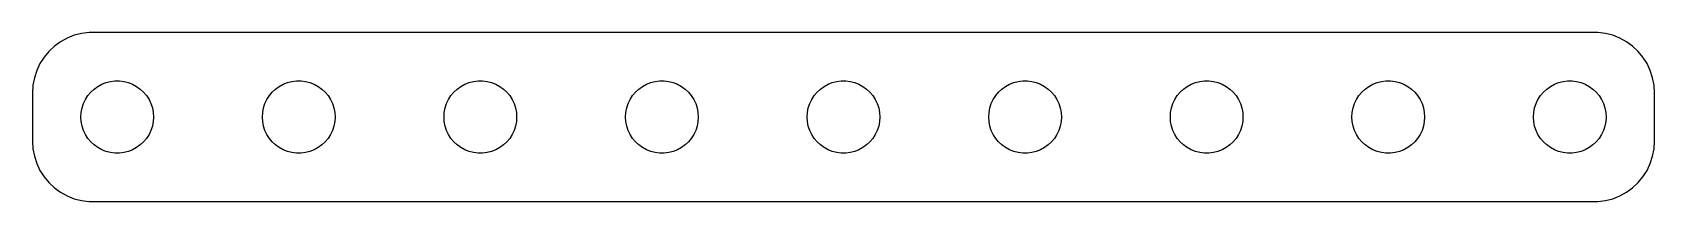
# Model space of a CAD drawing. Header units: metres. Extents: x -33.5 to 33.5, y 20.5 to 27.5.
import ezdxf

# ---------------------------------------------------------------- set-up
doc = ezdxf.new("R2010")
doc.units = ezdxf.units.M

msp = doc.modelspace()

# ---------------------------------------------------------------- linework, layer by layer
for p, q in [((-31.157, 27.4951), (-31.4684, 27.4557)), ((31.157, 27.4951), (-31.157, 27.4951)), ((31.4684, 27.4557), (31.157, 27.4951)), ((-32.5936, 26.9263), (-32.8224, 26.7114)), ((-32.3396, 27.1108), (-32.5936, 26.9263)), ((-32.0644, 27.2621), (-32.3396, 27.1108)), ((-31.7725, 27.3776), (-32.0644, 27.2621)), ((-31.4684, 27.4557), (-31.7725, 27.3776)), ((31.7725, 27.3776), (31.4684, 27.4557)), ((32.0644, 27.2621), (31.7725, 27.3776)), ((32.3396, 27.1108), (32.0644, 27.2621)), ((32.5936, 26.9263), (32.3396, 27.1108)), ((32.8224, 26.7114), (32.5936, 26.9263)), ((-33.1908, 26.2044), (-33.3244, 25.9203)), ((-33.0225, 26.4695), (-33.1908, 26.2044)), ((-32.8224, 26.7114), (-33.0225, 26.4695)), ((33.0225, 26.4695), (32.8224, 26.7114)), ((33.1908, 26.2044), (33.0225, 26.4695)), ((33.3244, 25.9203), (33.1908, 26.2044)), ((-33.4214, 25.6217), (-33.4803, 25.3133)), ((-33.3244, 25.9203), (-33.4214, 25.6217)), ((-30.4635, 25.4266), (-30.2811, 25.4734)), ((-30.2811, 25.4734), (-30.0942, 25.497)), ((-30.0942, 25.497), (-29.9058, 25.497)), ((-29.9058, 25.497), (-29.7189, 25.4734)), ((-29.7189, 25.4734), (-29.5365, 25.4266)), ((-22.9635, 25.4266), (-22.7811, 25.4734)), ((-22.7811, 25.4734), (-22.5942, 25.497)), ((-22.5942, 25.497), (-22.4058, 25.497)), ((-22.4058, 25.497), (-22.2189, 25.4734)), ((-22.2189, 25.4734), (-22.0365, 25.4266)), ((-15.4635, 25.4266), (-15.2811, 25.4734)), ((-15.2811, 25.4734), (-15.0942, 25.497)), ((-15.0942, 25.497), (-14.9058, 25.497)), ((-14.9058, 25.497), (-14.7189, 25.4734)), ((-14.7189, 25.4734), (-14.5365, 25.4266)), ((-7.96352, 25.4266), (-7.78107, 25.4734)), ((-7.78107, 25.4734), (-7.59418, 25.497)), ((-7.59418, 25.497), (-7.40581, 25.497)), ((-7.40581, 25.497), (-7.21892, 25.4734)), ((-7.21892, 25.4734), (-7.03647, 25.4266)), ((-0.463516, 25.4266), (-0.281067, 25.4734)), ((-0.281067, 25.4734), (-0.094177, 25.497)), ((-0.094177, 25.497), (0.094177, 25.497)), ((0.094177, 25.497), (0.281067, 25.4734)), ((0.281067, 25.4734), (0.463516, 25.4266)), ((7.03647, 25.4266), (7.21892, 25.4734)), ((7.21892, 25.4734), (7.40581, 25.497)), ((7.40581, 25.497), (7.59418, 25.497)), ((7.59418, 25.497), (7.78107, 25.4734)), ((7.78107, 25.4734), (7.96352, 25.4266)), ((14.5365, 25.4266), (14.7189, 25.4734)), ((14.7189, 25.4734), (14.9058, 25.497)), ((14.9058, 25.497), (15.0942, 25.497)), ((15.0942, 25.497), (15.2811, 25.4734)), ((15.2811, 25.4734), (15.4635, 25.4266)), ((22.0365, 25.4266), (22.2189, 25.4734)), ((22.2189, 25.4734), (22.4058, 25.497)), ((22.4058, 25.497), (22.5942, 25.497)), ((22.5942, 25.497), (22.7811, 25.4734)), ((22.7811, 25.4734), (22.9635, 25.4266)), ((29.5365, 25.4266), (29.7189, 25.4734)), ((29.7189, 25.4734), (29.9058, 25.497)), ((29.9058, 25.497), (30.0942, 25.497)), ((30.0942, 25.497), (30.2811, 25.4734)), ((30.2811, 25.4734), (30.4635, 25.4266)), ((33.4214, 25.6217), (33.3244, 25.9203)), ((33.4803, 25.3133), (33.4214, 25.6217)), ((-33.4803, 25.3133), (-33.5, 25)), ((-33.5, 25), (-33.5, 23)), ((-31.3145, 24.7226), (-31.2135, 24.8817)), ((-31.2135, 24.8817), (-31.0934, 25.0268)), ((-31.0934, 25.0268), (-30.9561, 25.1558)), ((-30.9561, 25.1558), (-30.8037, 25.2665)), ((-30.8037, 25.2665), (-30.6387, 25.3572)), ((-30.6387, 25.3572), (-30.4635, 25.4266)), ((-29.5365, 25.4266), (-29.3613, 25.3572)), ((-29.3613, 25.3572), (-29.1963, 25.2665)), ((-29.1963, 25.2665), (-29.0439, 25.1558)), ((-29.0439, 25.1558), (-28.9065, 25.0268)), ((-28.9065, 25.0268), (-28.7865, 24.8817)), ((-28.7865, 24.8817), (-28.6855, 24.7226)), ((-23.8145, 24.7226), (-23.7135, 24.8817)), ((-23.7135, 24.8817), (-23.5934, 25.0268)), ((-23.5934, 25.0268), (-23.4561, 25.1558)), ((-23.4561, 25.1558), (-23.3037, 25.2665)), ((-23.3037, 25.2665), (-23.1387, 25.3572)), ((-23.1387, 25.3572), (-22.9635, 25.4266)), ((-22.0365, 25.4266), (-21.8613, 25.3572)), ((-21.8613, 25.3572), (-21.6963, 25.2665)), ((-21.6963, 25.2665), (-21.5439, 25.1558)), ((-21.5439, 25.1558), (-21.4065, 25.0268)), ((-21.4065, 25.0268), (-21.2865, 24.8817)), ((-21.2865, 24.8817), (-21.1855, 24.7226)), ((-16.3145, 24.7226), (-16.2135, 24.8817)), ((-16.2135, 24.8817), (-16.0934, 25.0268)), ((-16.0934, 25.0268), (-15.9561, 25.1558)), ((-15.9561, 25.1558), (-15.8037, 25.2665)), ((-15.8037, 25.2665), (-15.6387, 25.3572)), ((-15.6387, 25.3572), (-15.4635, 25.4266)), ((-14.5365, 25.4266), (-14.3613, 25.3572)), ((-14.3613, 25.3572), (-14.1963, 25.2665)), ((-14.1963, 25.2665), (-14.0439, 25.1558)), ((-14.0439, 25.1558), (-13.9065, 25.0268)), ((-13.9065, 25.0268), (-13.7865, 24.8817)), ((-13.7865, 24.8817), (-13.6855, 24.7226)), ((-8.81445, 24.7226), (-8.71352, 24.8817)), ((-8.71352, 24.8817), (-8.59344, 25.0268)), ((-8.59344, 25.0268), (-8.45613, 25.1558)), ((-8.45613, 25.1558), (-8.30373, 25.2665)), ((-8.30373, 25.2665), (-8.13866, 25.3572)), ((-8.13866, 25.3572), (-7.96352, 25.4266)), ((-7.03647, 25.4266), (-6.86133, 25.3572)), ((-6.86133, 25.3572), (-6.69626, 25.2665)), ((-6.69626, 25.2665), (-6.54385, 25.1558)), ((-6.54385, 25.1558), (-6.40654, 25.0268)), ((-6.40654, 25.0268), (-6.28647, 24.8817)), ((-6.28647, 24.8817), (-6.18553, 24.7226)), ((-1.31445, 24.7226), (-1.21352, 24.8817)), ((-1.21352, 24.8817), (-1.09344, 25.0268)), ((-1.09344, 25.0268), (-0.956131, 25.1558)), ((-0.956131, 25.1558), (-0.803726, 25.2665)), ((-0.803726, 25.2665), (-0.638657, 25.3572)), ((-0.638657, 25.3572), (-0.463516, 25.4266)), ((0.463516, 25.4266), (0.638657, 25.3572)), ((0.638657, 25.3572), (0.803726, 25.2665)), ((0.803726, 25.2665), (0.956131, 25.1558)), ((0.956131, 25.1558), (1.09344, 25.0268)), ((1.09344, 25.0268), (1.21352, 24.8817)), ((1.21352, 24.8817), (1.31445, 24.7226)), ((6.18553, 24.7226), (6.28647, 24.8817)), ((6.28647, 24.8817), (6.40654, 25.0268)), ((6.40654, 25.0268), (6.54385, 25.1558)), ((6.54385, 25.1558), (6.69626, 25.2665)), ((6.69626, 25.2665), (6.86133, 25.3572)), ((6.86133, 25.3572), (7.03647, 25.4266)), ((7.96352, 25.4266), (8.13866, 25.3572)), ((8.13866, 25.3572), (8.30373, 25.2665)), ((8.30373, 25.2665), (8.45613, 25.1558)), ((8.45613, 25.1558), (8.59344, 25.0268)), ((8.59344, 25.0268), (8.71352, 24.8817)), ((8.71352, 24.8817), (8.81445, 24.7226)), ((13.6855, 24.7226), (13.7865, 24.8817)), ((13.7865, 24.8817), (13.9065, 25.0268)), ((13.9065, 25.0268), (14.0439, 25.1558)), ((14.0439, 25.1558), (14.1963, 25.2665)), ((14.1963, 25.2665), (14.3613, 25.3572)), ((14.3613, 25.3572), (14.5365, 25.4266)), ((15.4635, 25.4266), (15.6387, 25.3572)), ((15.6387, 25.3572), (15.8037, 25.2665)), ((15.8037, 25.2665), (15.9561, 25.1558)), ((15.9561, 25.1558), (16.0934, 25.0268)), ((16.0934, 25.0268), (16.2135, 24.8817)), ((16.2135, 24.8817), (16.3145, 24.7226)), ((21.1855, 24.7226), (21.2865, 24.8817)), ((21.2865, 24.8817), (21.4065, 25.0268)), ((21.4065, 25.0268), (21.5439, 25.1558)), ((21.5439, 25.1558), (21.6963, 25.2665)), ((21.6963, 25.2665), (21.8613, 25.3572)), ((21.8613, 25.3572), (22.0365, 25.4266)), ((22.9635, 25.4266), (23.1387, 25.3572)), ((23.1387, 25.3572), (23.3037, 25.2665)), ((23.3037, 25.2665), (23.4561, 25.1558)), ((23.4561, 25.1558), (23.5934, 25.0268)), ((23.5934, 25.0268), (23.7135, 24.8817)), ((23.7135, 24.8817), (23.8145, 24.7226)), ((28.6855, 24.7226), (28.7865, 24.8817)), ((28.7865, 24.8817), (28.9065, 25.0268)), ((28.9065, 25.0268), (29.0439, 25.1558)), ((29.0439, 25.1558), (29.1963, 25.2665)), ((29.1963, 25.2665), (29.3613, 25.3572)), ((29.3613, 25.3572), (29.5365, 25.4266)), ((30.4635, 25.4266), (30.6387, 25.3572)), ((30.6387, 25.3572), (30.8037, 25.2665)), ((30.8037, 25.2665), (30.9561, 25.1558)), ((30.9561, 25.1558), (31.0934, 25.0268)), ((31.0934, 25.0268), (31.2135, 24.8817)), ((31.2135, 24.8817), (31.3145, 24.7226)), ((33.5, 25), (33.4803, 25.3133)), ((33.5, 23), (33.5, 25)), ((-31.5, 24), (-31.4882, 24.188)), ((-31.4882, 24.188), (-31.4529, 24.373)), ((-31.4529, 24.373), (-31.3947, 24.5522)), ((-31.3947, 24.5522), (-31.3145, 24.7226)), ((-28.6855, 24.7226), (-28.6053, 24.5522)), ((-28.6053, 24.5522), (-28.5471, 24.373)), ((-28.5471, 24.373), (-28.5118, 24.188)), ((-28.5118, 24.188), (-28.5, 24)), ((-24, 24), (-23.9882, 24.188)), ((-23.9882, 24.188), (-23.9529, 24.373)), ((-23.9529, 24.373), (-23.8947, 24.5522)), ((-23.8947, 24.5522), (-23.8145, 24.7226)), ((-21.1855, 24.7226), (-21.1053, 24.5522)), ((-21.1053, 24.5522), (-21.0471, 24.373)), ((-21.0471, 24.373), (-21.0118, 24.188)), ((-21.0118, 24.188), (-21, 24)), ((-16.5, 24), (-16.4882, 24.188)), ((-16.4882, 24.188), (-16.4529, 24.373)), ((-16.4529, 24.373), (-16.3947, 24.5522)), ((-16.3947, 24.5522), (-16.3145, 24.7226)), ((-13.6855, 24.7226), (-13.6053, 24.5522)), ((-13.6053, 24.5522), (-13.5471, 24.373)), ((-13.5471, 24.373), (-13.5118, 24.188)), ((-13.5118, 24.188), (-13.5, 24)), ((-9, 24), (-8.98816, 24.188)), ((-8.98816, 24.188), (-8.95287, 24.373)), ((-8.95287, 24.373), (-8.89465, 24.5522)), ((-8.89465, 24.5522), (-8.81445, 24.7226)), ((-6.18553, 24.7226), (-6.10533, 24.5522)), ((-6.10533, 24.5522), (-6.04712, 24.373)), ((-6.04712, 24.373), (-6.01183, 24.188)), ((-6.01183, 24.188), (-6, 24)), ((-1.5, 24), (-1.48816, 24.188)), ((-1.48816, 24.188), (-1.45287, 24.373)), ((-1.45287, 24.373), (-1.39465, 24.5522)), ((-1.39465, 24.5522), (-1.31445, 24.7226)), ((1.31445, 24.7226), (1.39465, 24.5522)), ((1.39465, 24.5522), (1.45287, 24.373)), ((1.45287, 24.373), (1.48816, 24.188)), ((1.48816, 24.188), (1.5, 24)), ((6, 24), (6.01183, 24.188)), ((6.01183, 24.188), (6.04712, 24.373)), ((6.04712, 24.373), (6.10533, 24.5522)), ((6.10533, 24.5522), (6.18553, 24.7226)), ((8.81445, 24.7226), (8.89465, 24.5522)), ((8.89465, 24.5522), (8.95287, 24.373)), ((8.95287, 24.373), (8.98816, 24.188)), ((8.98816, 24.188), (9, 24)), ((13.5, 24), (13.5118, 24.188)), ((13.5118, 24.188), (13.5471, 24.373)), ((13.5471, 24.373), (13.6053, 24.5522)), ((13.6053, 24.5522), (13.6855, 24.7226)), ((16.3145, 24.7226), (16.3947, 24.5522)), ((16.3947, 24.5522), (16.4529, 24.373)), ((16.4529, 24.373), (16.4882, 24.188)), ((16.4882, 24.188), (16.5, 24)), ((21, 24), (21.0118, 24.188)), ((21.0118, 24.188), (21.0471, 24.373)), ((21.0471, 24.373), (21.1053, 24.5522)), ((21.1053, 24.5522), (21.1855, 24.7226)), ((23.8145, 24.7226), (23.8947, 24.5522)), ((23.8947, 24.5522), (23.9529, 24.373)), ((23.9529, 24.373), (23.9882, 24.188)), ((23.9882, 24.188), (24, 24)), ((28.5, 24), (28.5118, 24.188)), ((28.5118, 24.188), (28.5471, 24.373)), ((28.5471, 24.373), (28.6053, 24.5522)), ((28.6053, 24.5522), (28.6855, 24.7226)), ((31.3145, 24.7226), (31.3947, 24.5522)), ((31.3947, 24.5522), (31.4529, 24.373)), ((31.4529, 24.373), (31.4882, 24.188)), ((31.4882, 24.188), (31.5, 24)), ((-31.4882, 23.812), (-31.5, 24)), ((-31.4529, 23.627), (-31.4882, 23.812)), ((-31.3947, 23.4478), (-31.4529, 23.627)), ((-28.5471, 23.627), (-28.6053, 23.4478)), ((-28.5118, 23.812), (-28.5471, 23.627)), ((-28.5, 24), (-28.5118, 23.812)), ((-23.9882, 23.812), (-24, 24)), ((-23.9529, 23.627), (-23.9882, 23.812)), ((-23.8947, 23.4478), (-23.9529, 23.627)), ((-21.0471, 23.627), (-21.1053, 23.4478)), ((-21.0118, 23.812), (-21.0471, 23.627)), ((-21, 24), (-21.0118, 23.812)), ((-16.4882, 23.812), (-16.5, 24)), ((-16.4529, 23.627), (-16.4882, 23.812)), ((-16.3947, 23.4478), (-16.4529, 23.627)), ((-13.5471, 23.627), (-13.6053, 23.4478)), ((-13.5118, 23.812), (-13.5471, 23.627)), ((-13.5, 24), (-13.5118, 23.812)), ((-8.98816, 23.812), (-9, 24)), ((-8.95287, 23.627), (-8.98816, 23.812)), ((-8.89465, 23.4478), (-8.95287, 23.627)), ((-6.04712, 23.627), (-6.10533, 23.4478)), ((-6.01183, 23.812), (-6.04712, 23.627)), ((-6, 24), (-6.01183, 23.812)), ((-1.48816, 23.812), (-1.5, 24)), ((-1.45287, 23.627), (-1.48816, 23.812)), ((-1.39465, 23.4478), (-1.45287, 23.627)), ((1.45287, 23.627), (1.39465, 23.4478)), ((1.48816, 23.812), (1.45287, 23.627)), ((1.5, 24), (1.48816, 23.812)), ((6.01183, 23.812), (6, 24)), ((6.04712, 23.627), (6.01183, 23.812)), ((6.10533, 23.4478), (6.04712, 23.627)), ((8.95287, 23.627), (8.89465, 23.4478)), ((8.98816, 23.812), (8.95287, 23.627)), ((9, 24), (8.98816, 23.812)), ((13.5118, 23.812), (13.5, 24)), ((13.5471, 23.627), (13.5118, 23.812)), ((13.6053, 23.4478), (13.5471, 23.627)), ((16.4529, 23.627), (16.3947, 23.4478)), ((16.4882, 23.812), (16.4529, 23.627)), ((16.5, 24), (16.4882, 23.812)), ((21.0118, 23.812), (21, 24)), ((21.0471, 23.627), (21.0118, 23.812)), ((21.1053, 23.4478), (21.0471, 23.627)), ((23.9529, 23.627), (23.8947, 23.4478)), ((23.9882, 23.812), (23.9529, 23.627)), ((24, 24), (23.9882, 23.812)), ((28.5118, 23.812), (28.5, 24)), ((28.5471, 23.627), (28.5118, 23.812)), ((28.6053, 23.4478), (28.5471, 23.627)), ((31.4529, 23.627), (31.3947, 23.4478)), ((31.4882, 23.812), (31.4529, 23.627)), ((31.5, 24), (31.4882, 23.812)), ((-33.5, 23), (-33.4803, 22.6867)), ((-31.3145, 23.2774), (-31.3947, 23.4478)), ((-31.2135, 23.1183), (-31.3145, 23.2774)), ((-31.0934, 22.9732), (-31.2135, 23.1183)), ((-30.9561, 22.8442), (-31.0934, 22.9732)), ((-30.8037, 22.7335), (-30.9561, 22.8442)), ((-29.0439, 22.8442), (-29.1963, 22.7335)), ((-28.9065, 22.9732), (-29.0439, 22.8442)), ((-28.7865, 23.1183), (-28.9065, 22.9732)), ((-28.6855, 23.2774), (-28.7865, 23.1183)), ((-28.6053, 23.4478), (-28.6855, 23.2774)), ((-23.8145, 23.2774), (-23.8947, 23.4478)), ((-23.7135, 23.1183), (-23.8145, 23.2774)), ((-23.5934, 22.9732), (-23.7135, 23.1183)), ((-23.4561, 22.8442), (-23.5934, 22.9732)), ((-23.3037, 22.7335), (-23.4561, 22.8442)), ((-21.5439, 22.8442), (-21.6963, 22.7335)), ((-21.4065, 22.9732), (-21.5439, 22.8442)), ((-21.2865, 23.1183), (-21.4065, 22.9732)), ((-21.1855, 23.2774), (-21.2865, 23.1183)), ((-21.1053, 23.4478), (-21.1855, 23.2774)), ((-16.3145, 23.2774), (-16.3947, 23.4478)), ((-16.2135, 23.1183), (-16.3145, 23.2774)), ((-16.0934, 22.9732), (-16.2135, 23.1183)), ((-15.9561, 22.8442), (-16.0934, 22.9732)), ((-15.8037, 22.7335), (-15.9561, 22.8442)), ((-14.0439, 22.8442), (-14.1963, 22.7335)), ((-13.9065, 22.9732), (-14.0439, 22.8442)), ((-13.7865, 23.1183), (-13.9065, 22.9732)), ((-13.6855, 23.2774), (-13.7865, 23.1183)), ((-13.6053, 23.4478), (-13.6855, 23.2774)), ((-8.81445, 23.2774), (-8.89465, 23.4478)), ((-8.71352, 23.1183), (-8.81445, 23.2774)), ((-8.59344, 22.9732), (-8.71352, 23.1183)), ((-8.45613, 22.8442), (-8.59344, 22.9732)), ((-8.30373, 22.7335), (-8.45613, 22.8442)), ((-6.54385, 22.8442), (-6.69626, 22.7335)), ((-6.40654, 22.9732), (-6.54385, 22.8442)), ((-6.28647, 23.1183), (-6.40654, 22.9732)), ((-6.18553, 23.2774), (-6.28647, 23.1183)), ((-6.10533, 23.4478), (-6.18553, 23.2774)), ((-1.31445, 23.2774), (-1.39465, 23.4478)), ((-1.21352, 23.1183), (-1.31445, 23.2774)), ((-1.09344, 22.9732), (-1.21352, 23.1183)), ((-0.956131, 22.8442), (-1.09344, 22.9732)), ((-0.803726, 22.7335), (-0.956131, 22.8442)), ((0.956131, 22.8442), (0.803726, 22.7335)), ((1.09344, 22.9732), (0.956131, 22.8442)), ((1.21352, 23.1183), (1.09344, 22.9732)), ((1.31445, 23.2774), (1.21352, 23.1183)), ((1.39465, 23.4478), (1.31445, 23.2774)), ((6.18553, 23.2774), (6.10533, 23.4478)), ((6.28647, 23.1183), (6.18553, 23.2774)), ((6.40654, 22.9732), (6.28647, 23.1183)), ((6.54385, 22.8442), (6.40654, 22.9732)), ((6.69626, 22.7335), (6.54385, 22.8442)), ((8.45613, 22.8442), (8.30373, 22.7335)), ((8.59344, 22.9732), (8.45613, 22.8442)), ((8.71352, 23.1183), (8.59344, 22.9732)), ((8.81445, 23.2774), (8.71352, 23.1183)), ((8.89465, 23.4478), (8.81445, 23.2774)), ((13.6855, 23.2774), (13.6053, 23.4478)), ((13.7865, 23.1183), (13.6855, 23.2774)), ((13.9065, 22.9732), (13.7865, 23.1183)), ((14.0439, 22.8442), (13.9065, 22.9732)), ((14.1963, 22.7335), (14.0439, 22.8442)), ((15.9561, 22.8442), (15.8037, 22.7335)), ((16.0934, 22.9732), (15.9561, 22.8442)), ((16.2135, 23.1183), (16.0934, 22.9732)), ((16.3145, 23.2774), (16.2135, 23.1183)), ((16.3947, 23.4478), (16.3145, 23.2774)), ((21.1855, 23.2774), (21.1053, 23.4478)), ((21.2865, 23.1183), (21.1855, 23.2774)), ((21.4065, 22.9732), (21.2865, 23.1183)), ((21.5439, 22.8442), (21.4065, 22.9732)), ((21.6963, 22.7335), (21.5439, 22.8442)), ((23.4561, 22.8442), (23.3037, 22.7335)), ((23.5934, 22.9732), (23.4561, 22.8442)), ((23.7135, 23.1183), (23.5934, 22.9732)), ((23.8145, 23.2774), (23.7135, 23.1183)), ((23.8947, 23.4478), (23.8145, 23.2774)), ((28.6855, 23.2774), (28.6053, 23.4478)), ((28.7865, 23.1183), (28.6855, 23.2774)), ((28.9065, 22.9732), (28.7865, 23.1183)), ((29.0439, 22.8442), (28.9065, 22.9732)), ((29.1963, 22.7335), (29.0439, 22.8442)), ((30.9561, 22.8442), (30.8037, 22.7335)), ((31.0934, 22.9732), (30.9561, 22.8442)), ((31.2135, 23.1183), (31.0934, 22.9732)), ((31.3145, 23.2774), (31.2135, 23.1183)), ((31.3947, 23.4478), (31.3145, 23.2774)), ((33.4803, 22.6867), (33.5, 23)), ((-33.4803, 22.6867), (-33.4214, 22.3783)), ((-33.4214, 22.3783), (-33.3244, 22.0797)), ((-30.6387, 22.6428), (-30.8037, 22.7335)), ((-30.4635, 22.5734), (-30.6387, 22.6428)), ((-30.2811, 22.5266), (-30.4635, 22.5734)), ((-30.0942, 22.503), (-30.2811, 22.5266)), ((-29.9058, 22.503), (-30.0942, 22.503)), ((-29.7189, 22.5266), (-29.9058, 22.503)), ((-29.5365, 22.5734), (-29.7189, 22.5266)), ((-29.3613, 22.6428), (-29.5365, 22.5734)), ((-29.1963, 22.7335), (-29.3613, 22.6428)), ((-23.1387, 22.6428), (-23.3037, 22.7335)), ((-22.9635, 22.5734), (-23.1387, 22.6428)), ((-22.7811, 22.5266), (-22.9635, 22.5734)), ((-22.5942, 22.503), (-22.7811, 22.5266)), ((-22.4058, 22.503), (-22.5942, 22.503)), ((-22.2189, 22.5266), (-22.4058, 22.503)), ((-22.0365, 22.5734), (-22.2189, 22.5266)), ((-21.8613, 22.6428), (-22.0365, 22.5734)), ((-21.6963, 22.7335), (-21.8613, 22.6428)), ((-15.6387, 22.6428), (-15.8037, 22.7335)), ((-15.4635, 22.5734), (-15.6387, 22.6428)), ((-15.2811, 22.5266), (-15.4635, 22.5734)), ((-15.0942, 22.503), (-15.2811, 22.5266)), ((-14.9058, 22.503), (-15.0942, 22.503)), ((-14.7189, 22.5266), (-14.9058, 22.503)), ((-14.5365, 22.5734), (-14.7189, 22.5266)), ((-14.3613, 22.6428), (-14.5365, 22.5734)), ((-14.1963, 22.7335), (-14.3613, 22.6428)), ((-8.13866, 22.6428), (-8.30373, 22.7335)), ((-7.96352, 22.5734), (-8.13866, 22.6428)), ((-7.78107, 22.5266), (-7.96352, 22.5734)), ((-7.59418, 22.503), (-7.78107, 22.5266)), ((-7.40581, 22.503), (-7.59418, 22.503)), ((-7.21892, 22.5266), (-7.40581, 22.503)), ((-7.03647, 22.5734), (-7.21892, 22.5266)), ((-6.86133, 22.6428), (-7.03647, 22.5734)), ((-6.69626, 22.7335), (-6.86133, 22.6428)), ((-0.638657, 22.6428), (-0.803726, 22.7335)), ((-0.463516, 22.5734), (-0.638657, 22.6428)), ((-0.281067, 22.5266), (-0.463516, 22.5734)), ((-0.094177, 22.503), (-0.281067, 22.5266)), ((0.094177, 22.503), (-0.094177, 22.503)), ((0.281067, 22.5266), (0.094177, 22.503)), ((0.463516, 22.5734), (0.281067, 22.5266)), ((0.638657, 22.6428), (0.463516, 22.5734)), ((0.803726, 22.7335), (0.638657, 22.6428)), ((6.86133, 22.6428), (6.69626, 22.7335)), ((7.03647, 22.5734), (6.86133, 22.6428)), ((7.21892, 22.5266), (7.03647, 22.5734)), ((7.40581, 22.503), (7.21892, 22.5266)), ((7.59418, 22.503), (7.40581, 22.503)), ((7.78107, 22.5266), (7.59418, 22.503)), ((7.96352, 22.5734), (7.78107, 22.5266)), ((8.13866, 22.6428), (7.96352, 22.5734)), ((8.30373, 22.7335), (8.13866, 22.6428)), ((14.3613, 22.6428), (14.1963, 22.7335)), ((14.5365, 22.5734), (14.3613, 22.6428)), ((14.7189, 22.5266), (14.5365, 22.5734)), ((14.9058, 22.503), (14.7189, 22.5266)), ((15.0942, 22.503), (14.9058, 22.503)), ((15.2811, 22.5266), (15.0942, 22.503)), ((15.4635, 22.5734), (15.2811, 22.5266)), ((15.6387, 22.6428), (15.4635, 22.5734)), ((15.8037, 22.7335), (15.6387, 22.6428)), ((21.8613, 22.6428), (21.6963, 22.7335)), ((22.0365, 22.5734), (21.8613, 22.6428)), ((22.2189, 22.5266), (22.0365, 22.5734)), ((22.4058, 22.503), (22.2189, 22.5266)), ((22.5942, 22.503), (22.4058, 22.503)), ((22.7811, 22.5266), (22.5942, 22.503)), ((22.9635, 22.5734), (22.7811, 22.5266)), ((23.1387, 22.6428), (22.9635, 22.5734)), ((23.3037, 22.7335), (23.1387, 22.6428)), ((29.3613, 22.6428), (29.1963, 22.7335)), ((29.5365, 22.5734), (29.3613, 22.6428)), ((29.7189, 22.5266), (29.5365, 22.5734)), ((29.9058, 22.503), (29.7189, 22.5266)), ((30.0942, 22.503), (29.9058, 22.503)), ((30.2811, 22.5266), (30.0942, 22.503)), ((30.4635, 22.5734), (30.2811, 22.5266)), ((30.6387, 22.6428), (30.4635, 22.5734)), ((30.8037, 22.7335), (30.6387, 22.6428)), ((33.3244, 22.0797), (33.4214, 22.3783)), ((33.4214, 22.3783), (33.4803, 22.6867)), ((-33.3244, 22.0797), (-33.1908, 21.7956)), ((-33.1908, 21.7956), (-33.0225, 21.5305)), ((-33.0225, 21.5305), (-32.8224, 21.2886)), ((32.8224, 21.2886), (33.0225, 21.5305)), ((33.0225, 21.5305), (33.1908, 21.7956)), ((33.1908, 21.7956), (33.3244, 22.0797)), ((-32.8224, 21.2886), (-32.5936, 21.0737)), ((-32.5936, 21.0737), (-32.3396, 20.8892)), ((-32.3396, 20.8892), (-32.0644, 20.7379)), ((32.0644, 20.7379), (32.3396, 20.8892)), ((32.3396, 20.8892), (32.5936, 21.0737)), ((32.5936, 21.0737), (32.8224, 21.2886)), ((-32.0644, 20.7379), (-31.7725, 20.6224)), ((-31.7725, 20.6224), (-31.4684, 20.5443)), ((-31.4684, 20.5443), (-31.157, 20.5049)), ((-31.157, 20.5049), (31.157, 20.5049)), ((31.157, 20.5049), (31.4684, 20.5443)), ((31.4684, 20.5443), (31.7725, 20.6224)), ((31.7725, 20.6224), (32.0644, 20.7379))]:
    msp.add_line(p, q)

doc.saveas('drawing.dxf')
